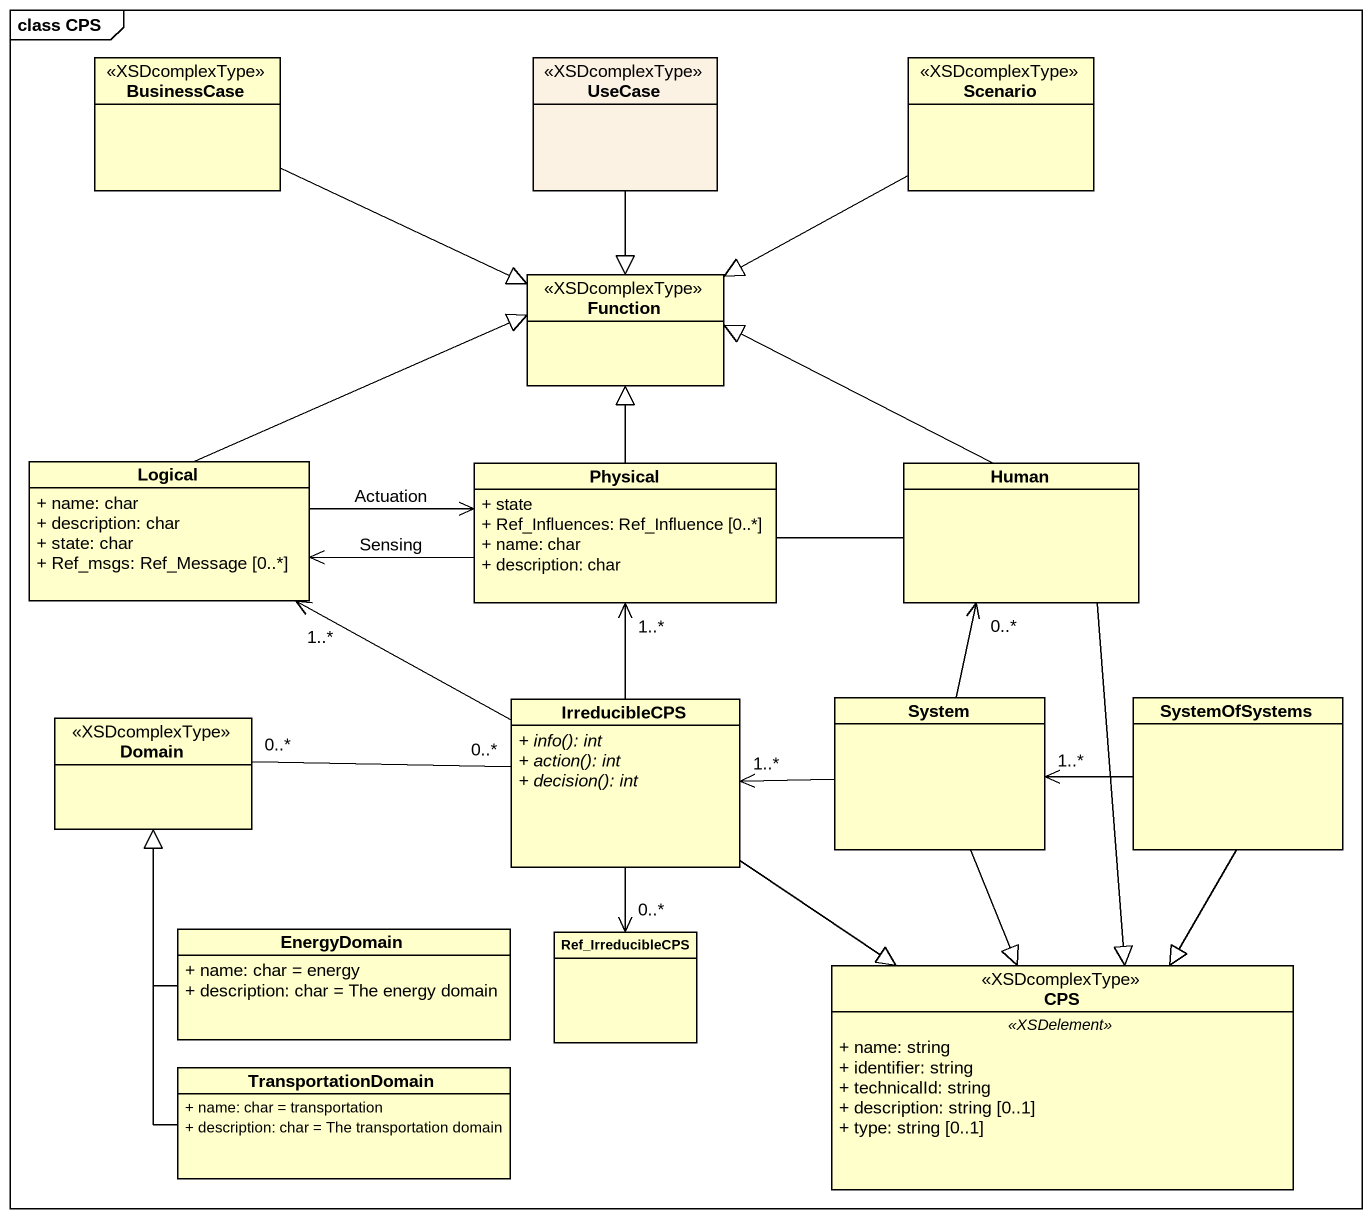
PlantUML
@startuml
mainframe class CPS
hide circle
hide empty members
skinparam classAttributeIconSize 0
class BusinessCase <<XSDcomplexType>>
class "UseCase" as UseCase_ <<XSDcomplexType>> #FCF2E3
class Scenario <<XSDcomplexType>>
class Function <<XSDcomplexType>>
class Logical {
  + name: char
  + description: char
  + state: char
  + Ref_msgs: Ref_Message [0..*]
}
class Physical {
  + state
  + Ref_Influences: Ref_Influence [0..*]
  + name: char
  + description: char
}
class Human
class Domain <<XSDcomplexType>>
class IrreducibleCPS {
  {abstract} + info(): int
  {abstract} + action(): int
  {abstract} + decision(): int
}
class System
class SystemOfSystems
class EnergyDomain {
  + name: char = energy
  + description: char = The energy domain
}
class Ref_IrreducibleCPS
class CPS <<XSDcomplexType>> {
  .. <<XSDelement>> ..
  + name: string
  + identifier: string
  + technicalId: string
  + description: string [0..1]
  + type: string [0..1]
}
class TransportationDomain {
  + name: char = transportation
  + description: char = The transportation domain
}
BusinessCase -right-|> Function
UseCase_ --|> Function
Scenario -left-|> Function
Logical -right-|> Function
Logical -right-> Physical : Actuation
Physical -up-|> Function
Physical -left-> Logical : Sensing
Human -left-|> Function
Human -left- Physical
Human --|> CPS
IrreducibleCPS -left-> "1..*" Logical
IrreducibleCPS -up-> "1..*" Physical
IrreducibleCPS "0..*" -left- "0..*" Domain
IrreducibleCPS --> "0..*" Ref_IrreducibleCPS
IrreducibleCPS --|> CPS
System -up-> "0..*" Human
System -left-> "1..*" IrreducibleCPS
System --|> CPS
SystemOfSystems -left-> "1..*" System
SystemOfSystems --|> CPS
EnergyDomain -up-|> Domain
TransportationDomain -up-|> Domain
@enduml
